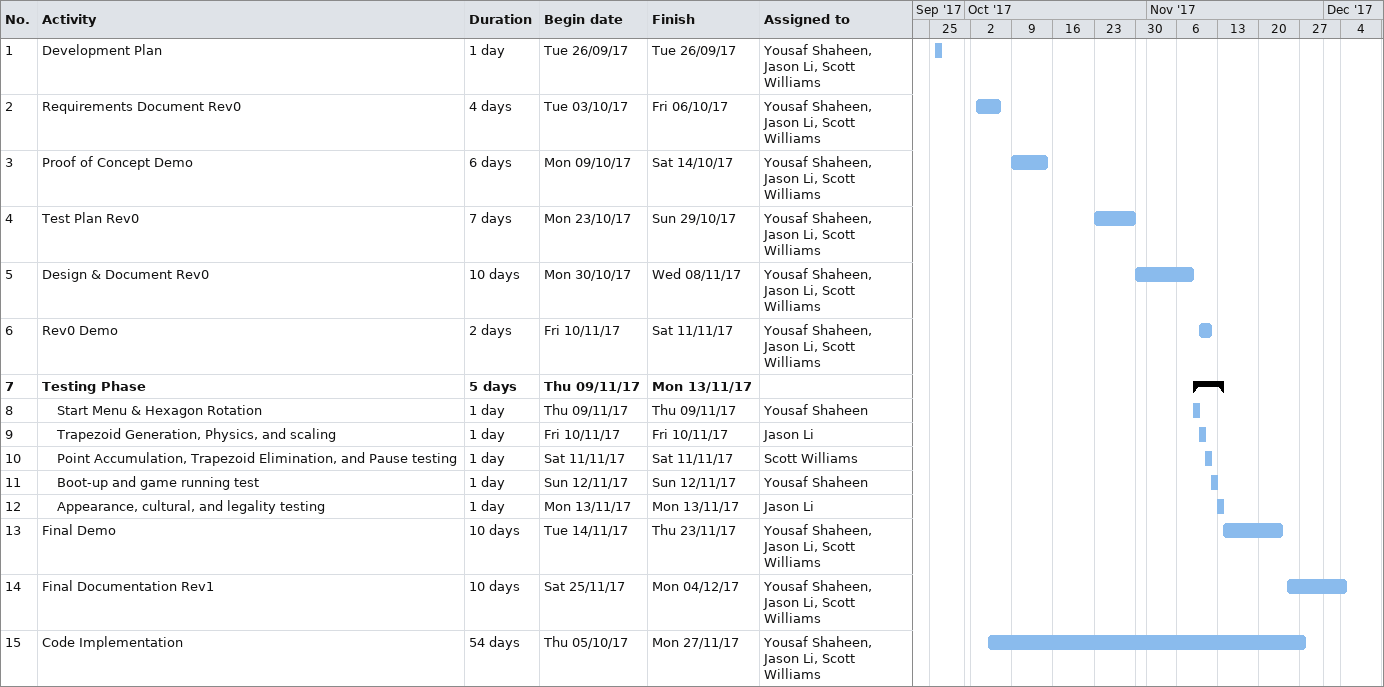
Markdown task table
| ID | Level | Task | Duration | Start | Finish | Resources |
|---|---|---|---|---|---|---|
| 1 | 1 | Development Plan | 1d | 2017-09-26 | 2017-09-26 | Yousaf Shaheen, Jason Li, Scott Williams |
| 2 | 1 | Requirements Document Rev0 | 4d | 2017-10-03 | 2017-10-06 | Yousaf Shaheen, Jason Li, Scott Williams |
| 3 | 1 | Proof of Concept Demo | 6d | 2017-10-09 | 2017-10-14 | Yousaf Shaheen, Jason Li, Scott Williams |
| 4 | 1 | Test Plan Rev0 | 7d | 2017-10-23 | 2017-10-29 | Yousaf Shaheen, Jason Li, Scott Williams |
| 5 | 1 | Design & Document Rev0 | 10d | 2017-10-30 | 2017-11-08 | Yousaf Shaheen, Jason Li, Scott Williams |
| 6 | 1 | Rev0 Demo | 2d | 2017-11-10 | 2017-11-11 | Yousaf Shaheen, Jason Li, Scott Williams |
| 7 | 1 | **Testing Phase** | 5d | 2017-11-09 | 2017-11-13 |  |
| 8 | 2 | Start Menu & Hexagon Rotation | 1d | 2017-11-09 | 2017-11-09 | Yousaf Shaheen |
| 9 | 2 | Trapezoid Generation, Physics, and scaling | 1d | 2017-11-10 | 2017-11-10 | Jason Li |
| 10 | 2 | Point Accumulation, Trapezoid Elimination, and Pause testing | 1d | 2017-11-11 | 2017-11-11 | Scott Williams |
| 11 | 2 | Boot-up and game running test | 1d | 2017-11-12 | 2017-11-12 | Yousaf Shaheen |
| 12 | 2 | Appearance, cultural, and legality testing | 1d | 2017-11-13 | 2017-11-13 | Jason Li |
| 13 | 1 | Final Demo | 10d | 2017-11-14 | 2017-11-23 | Yousaf Shaheen, Jason Li, Scott Williams |
| 14 | 1 | Final Documentation Rev1 | 10d | 2017-11-25 | 2017-12-04 | Yousaf Shaheen, Jason Li, Scott Williams |
| 15 | 1 | Code Implementation | 54d | 2017-10-05 | 2017-11-27 | Yousaf Shaheen, Jason Li, Scott Williams |
